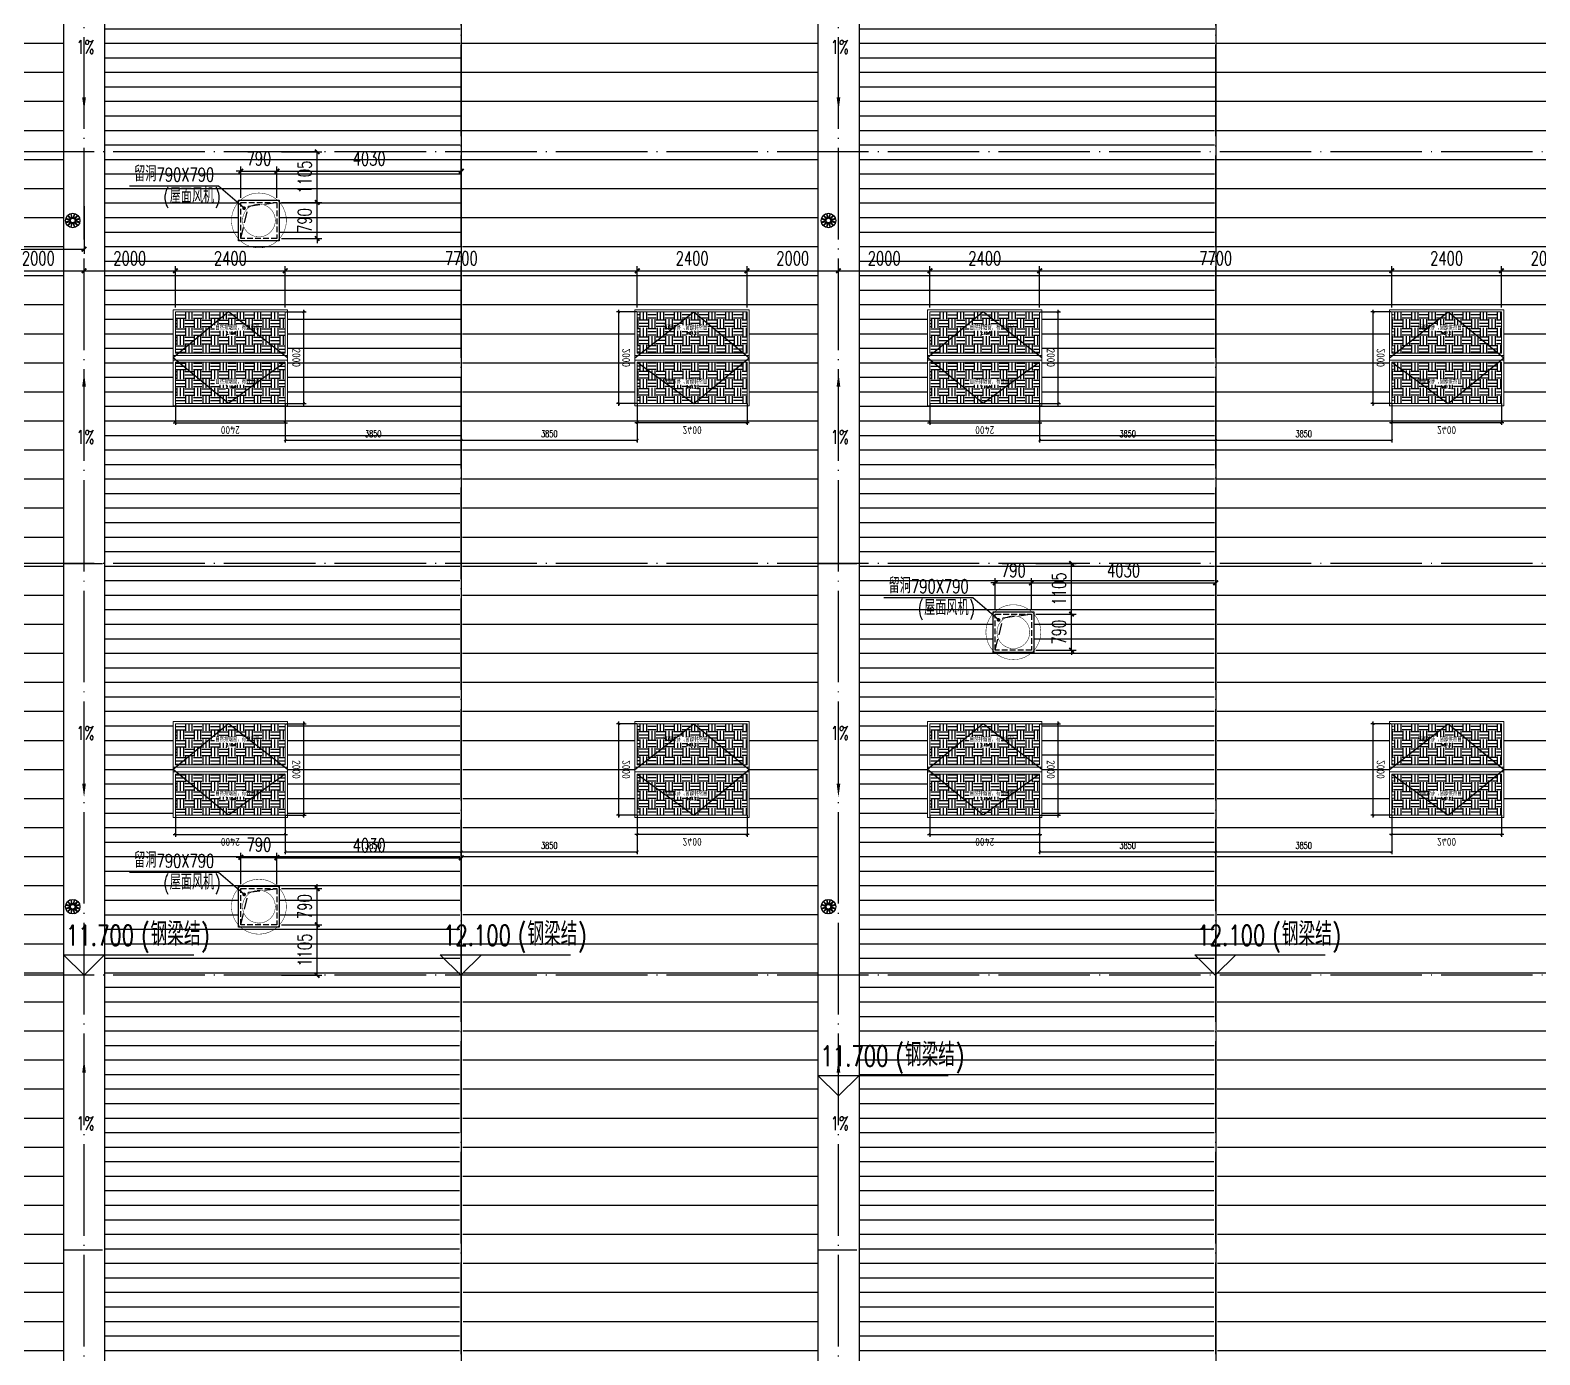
# Model space of a CAD drawing. Extents: x -1313754 to 847533, y 489853 to 941203.
# Drawn here: x 271868 to 304885, y 769525 to 798479 of the extents above; entities that cross this region are included whole.
import ezdxf

# ---------------------------------------------------------------- set-up
doc = ezdxf.new("R2010")
doc.units = 0
doc.header["$LTSCALE"] = 1000
doc.header["$MEASUREMENT"] = 0
for name, pattern in [('DASH', [0.35, 0.25, -0.1]), ('DOTE', [2.42, 2, -0.2, 0.02, -0.2]), ('HIDDEN', [9.525, 6.35, -3.175])]:
    doc.linetypes.add(name, pattern=pattern)
doc.layers.get('Defpoints').update_dxf_attribs({"color": 210})
for name, color, linetype in [('A-AXIS-D', 1, 'Continuous'), ('A-AXIS-DOTE', 14, 'DOTE'), ('A-AXIS-DP', 126, 'Continuous'), ('A-AXIS-SYMB', 3, 'Continuous'), ('A-DRAIN', 142, 'Continuous'), ('A-HATCH-2', 251, 'Continuous'), ('A-LIN-V', 9, 'Continuous'), ('A-SFCE', 30, 'Continuous'), ('A-WINDOW', 140, 'Continuous'), ('AS-COLN', 6, 'Continuous'), ('AS-WALL', 40, 'Continuous'), ('AS-结构边线层', 200, 'Continuous'), ('DIM_SYMB', 3, 'Continuous'), ('PUB_TEXT', 7, 'Continuous'), ('SPACE', 7, 'Continuous'), ('SPACE_HATCH', 8, 'Continuous'), ('参考线', 8, 'Continuous'), ('外框', 1, 'HIDDEN'), ('暖通', 7, 'Continuous'), ('虹吸雨水斗', 6, 'Continuous')]:
    doc.layers.add(name, color=color, linetype=linetype)
doc.layers.add('A-加建区域', color=47, linetype='Continuous', plot=False)
doc.layers.add('成型线', color=3, linetype='Continuous', lineweight=18)
doc.styles.add('_TCH_DIM', font='SIMPLEX', dxfattribs={"bigfont": 'GBCBIG'})
doc.styles.add('_TCH_DIM_T3', font='SIMPLEX', dxfattribs={"width": 0.705882, "bigfont": 'GBCBIG'})
doc.styles.add('_TCH_SPACE', font='SIMPLEX', dxfattribs={"height": 5, "bigfont": 'GBCBIG'})
doc.styles.get("Standard").update_dxf_attribs({"font": 'gbenor.shx', "bigfont": 'gbcbig.shx'})
doc.dimstyles.new('_TCH_ARCH&&100', dxfattribs={"dimtxt": 297.5, "dimasz": 100, "dimexe": 100, "dimexo": 100, "dimgap": 126.25, "dimtad": 1, "dimdec": 0, "dimzin": 0, "dimdsep": 46, "dimtxsty": '_TCH_DIM_T3', "dimblk": 'ARCHTICK', "dimcen": 0.09, "dimclrt": 7, "dimazin": 2, "dimtfac": 1, "dimtdec": 0, "dimtix": 1, "dimtmove": 2, "dimatfit": 3, "dimfxl": 0, "dimtolj": 1, "dimtzin": 0, "dimarcsym": 0})
doc.dimstyles.new('_TCH_ARCH&&50', dxfattribs={"dimtxt": 148.75, "dimasz": 50, "dimexe": 50, "dimexo": 50, "dimgap": 63.125, "dimtad": 1, "dimdec": 0, "dimzin": 0, "dimdsep": 46, "dimtxsty": '_TCH_DIM_T3', "dimblk": 'ARCHTICK', "dimcen": 0.09, "dimclrt": 7, "dimazin": 2, "dimtfac": 1, "dimtdec": 0, "dimtix": 1, "dimtmove": 2, "dimatfit": 3, "dimfxl": 0, "dimtolj": 1, "dimtzin": 0, "dimarcsym": 0})
pattern_1 = [(180, (-500100, 0), (-6e-14, -635), [])]
pattern_2 = [(180, (-500100, 0), (-3e-14, -317.5), [])]
pattern_3 = [(0, (0, 0), (187.5, 187.5), [187.5, -187.5]), (0, (0, 70.31), (187.5, 187.5), [187.5, -187.5]), (0, (0, 140.62), (187.5, 187.5), [187.5, -187.5]), (90, (23.44, 164.06), (-187.5, 187.5), [187.5, -187.5]), (90, (93.75, 164.06), (-187.5, 187.5), [187.5, -187.5]), (90, (164.06, 164.06), (-187.5, 187.5), [187.5, -187.5])]

# ---------------------------------------------------------------- blocks, each defined once
blk = doc.blocks.new('w43243')
at = {"layer": 'A-AXIS-SYMB'}
for p, q in [((289546, 754300), (289096, 754750)), ((289096, 754750), (291946, 754750)), ((289546, 754300), (289996, 754750))]:
    blk.add_line(p, q, dxfattribs=at)
at = {"layer": 'PUB_TEXT', "style": '_TCH_DIM', "width": 0.705882}
for s, height, p in [('(', 446, (290790, 754950)), (')', 446, (292106, 754950)), ('11.700', 446.2, (289155, 754950))]:
    blk.add_text(s, height=height, dxfattribs=at).set_placement(p)
at = {"layer": 'PUB_TEXT', "style": '_TCH_DIM'}
blk.add_text('钢梁结', height=506.4, dxfattribs=at).set_placement((291000, 754950))
blk = doc.blocks.new('w4324333')
at = {"layer": 'A-AXIS-SYMB'}
for p, q in [((297787, 754300), (297337, 754750)), ((297337, 754750), (300187, 754750)), ((297787, 754300), (298237, 754750))]:
    blk.add_line(p, q, dxfattribs=at)
at = {"layer": 'PUB_TEXT', "style": '_TCH_DIM', "width": 0.705882}
for s, height, p in [('(', 446, (299032, 754950)), (')', 446, (300347, 754950)), ('12.100', 446.2, (297397, 754950))]:
    blk.add_text(s, height=height, dxfattribs=at).set_placement(p)
at = {"layer": 'PUB_TEXT', "style": '_TCH_DIM'}
blk.add_text('钢梁结', height=506.4, dxfattribs=at).set_placement((299242, 754950))
blk = doc.blocks.new('rrrrrrrrrrrrrrrrrrrrr')
at = {"layer": 'A-HATCH-2'}
h = blk.add_hatch(dxfattribs=at)
h.set_pattern_fill('ANSI31', color=256, scale=400, angle=135)
h.set_pattern_definition(pattern_1)
h.paths.add_polyline_path([(-230998, 832220), (-235304.2, 818948.4), (-235249.4, 746374.3), (-235304.2, 741420), (-227504.2, 741420), (-227504.2, 832220)])
h = blk.add_hatch(dxfattribs=at)
h.set_pattern_fill('ANSI31', color=256, scale=200, angle=135)
h.set_pattern_definition(pattern_2)
h.paths.add_polyline_path([(-226604.2, 832220), (-218804.2, 832220), (-218804.2, 830430), (-218859, 746374.3), (-218804.2, 741420), (-226604.2, 741420)])
h = blk.add_hatch(dxfattribs=at)
h.set_pattern_fill('ANSI31', color=256, scale=400, angle=135)
h.set_pattern_definition(pattern_1)
h.paths.add_polyline_path([(-211004.2, 832220), (-218804.2, 832220), (-218804.2, 830430), (-218749.4, 746374.3), (-218804.2, 741420), (-211004.2, 741420)])
h = blk.add_hatch(dxfattribs=at)
h.set_pattern_fill('ANSI31', color=256, scale=200, angle=135)
h.set_pattern_definition(pattern_2)
h.paths.add_polyline_path([(-210104.2, 832220), (-202304.2, 832220), (-202304.2, 830430), (-202359, 746374.3), (-202304.2, 741420), (-210104.2, 741420)])
h = blk.add_hatch(dxfattribs=at)
h.set_pattern_fill('ANSI31', color=256, scale=400, angle=135)
h.set_pattern_definition(pattern_1)
h.paths.add_polyline_path([(-194504.2, 832220), (-202304.2, 832220), (-202304.2, 830430), (-202249.4, 746374.3), (-202304.2, 741420), (-194504.2, 741420)])
at = {"layer": 'A-LIN-V'}
for points in [[(-210104.2, 834858.4), (-210104.2, 744058.4)], [(-227504.2, 832220), (-227504.2, 741420)], [(-226604.2, 832220), (-226604.2, 741420)], [(-211004.2, 832220), (-211004.2, 741420)]]:
    blk.add_lwpolyline(points, dxfattribs=at)
at = {"layer": 'A-SFCE'}
for p, q in [((-218804.2, 832220), (-218804.2, 741420)), ((-202304.2, 832220), (-202304.2, 741420))]:
    blk.add_line(p, q, dxfattribs=at)
at = {"layer": 'A-WINDOW'}
for name, p in [('w43243', (-516600, 23520)), ('w4324333', (-516600, 23520)), ('w4324333', (-500100, 23520)), ('w43243', (-500100, 20881.6))]:
    blk.add_blockref(name, p, dxfattribs=at)
blk = doc.blocks.new('_ArchTick')
at = {"color": 0, "linetype": 'ByBlock', "const_width": 0.4}
blk.add_lwpolyline([(-0.5, -0.5), (0.5, 0.5)], dxfattribs=at)
blk = doc.blocks.new('44')
at = {"layer": 'A-AXIS-DP', "color": 1}
for p, q in [((280302, 745270), (280302, 747370)), ((277446, 744900), (279946, 744900))]:
    blk.add_line(p, q, dxfattribs=at)
for p, xscale, yscale, zscale, rotation in [((280302, 747320), -50.00000000000003, 50.00000000000003, 50.00000000000001, 270), ((280302, 745320), -50.00000000000001, 50.00000000000001, 50.00000000000001, 90), ((279896, 744900), -50, 50, 50, 180)]:
    blk.add_blockref('_ArchTick', p, dxfattribs=dict(at, xscale=xscale, yscale=yscale, zscale=zscale, rotation=rotation))
at = {"layer": 'A-AXIS-DP', "color": 1, "xscale": -50, "yscale": 50, "zscale": 50}
blk.add_blockref('_ArchTick', (277496, 744900), dxfattribs=at)
at = {"layer": 'A-AXIS-DP', "color": 1, "insert": (278696, 744737), "char_height": 175, "attachment_point": 5, "rotation": 180}
blk.add_mtext('\\A1;2400', dxfattribs=at)
blk.add_wipeout([(277446, 745270), (279946, 745270), (279946, 747370), (277446, 747370)]).dxf.layer = '参考线'
at = {"layer": 'SPACE_HATCH'}
h = blk.add_hatch(dxfattribs=at)
h.set_pattern_fill('土壤', color=1, scale=50, style=0)
h.set_pattern_definition(pattern_3)
h.paths.add_polyline_path([(277496, 746420), (279896, 746420), (279896, 747320), (277496, 747320)])
h.paths.add_polyline_path([(278352, 746904), (279057, 746904), (279057, 747034), (278352, 747034)])
h.paths.add_polyline_path([(278591, 746811), (278817, 746811), (278817, 746895), (278591, 746895)])
h = blk.add_hatch(dxfattribs=at)
h.set_pattern_fill('土壤', color=1, scale=50, style=0)
h.set_pattern_definition(pattern_3)
h.paths.add_polyline_path([(277496, 746220), (279896, 746220), (279896, 745320), (277496, 745320)])
h.paths.add_polyline_path([(278352, 745724), (279057, 745724), (279057, 745854), (278352, 745854)])
h.paths.add_polyline_path([(278591, 745631), (278817, 745631), (278817, 745715), (278591, 745715)])
at = {"layer": 'A-AXIS-DP', "color": 1}
for p, q in [((279906, 747320), (280352, 747320)), ((277496, 745320), (277496, 744850)), ((279896, 745320), (279896, 744850)), ((279906, 745320), (280352, 745320))]:
    blk.add_line(p, q, dxfattribs=at)
at = {"layer": '外框'}
for points in [[(279946, 746320), (278658, 747320), (277446, 746320)], [(279896, 746220), (278658, 745320), (277446, 746320)]]:
    blk.add_lwpolyline(points, dxfattribs=at)
at = {"layer": '成型线'}
for p, q in [((279946, 745270), (279946, 747370)), ((277446, 746370), (279946, 746370)), ((277446, 746270), (279946, 746270)), ((277496, 746420), (279896, 746420)), ((277496, 746220), (279896, 746220))]:
    blk.add_line(p, q, dxfattribs=at)
for points in [[(279946, 745270), (277446, 745270), (277446, 747370), (279946, 747370)], [(277496, 746420), (277496, 747320), (279896, 747320), (279896, 746420)], [(279896, 746220), (279896, 745320), (277496, 745320), (277496, 746220)]]:
    blk.add_lwpolyline(points, dxfattribs=at)
at = {"layer": 'A-AXIS-DP', "color": 1, "insert": (280139, 746320), "char_height": 175, "attachment_point": 5, "rotation": 270}
blk.add_mtext('\\A1;2000', dxfattribs=at)
at = {"layer": 'SPACE', "color": 1, "style": '_TCH_SPACE'}
for p in [(278365, 746930), (278365, 745750)]:
    blk.add_text('自然排烟窗，有效面积', height=96.5, dxfattribs=at).set_placement(p)
at = {"layer": 'SPACE', "color": 1, "style": '_TCH_SPACE', "width": 0.705882}
for s, height, p in [('2.16m', 59.5, (278600, 746828)), ('2', 29.8, (278792, 746863)), ('2.16m', 59.5, (278600, 745648)), ('2', 29.8, (278792, 745683))]:
    blk.add_text(s, height=height, dxfattribs=at).set_placement(p)
blk = doc.blocks.new('*D2540')
at = {"layer": 'A-WINDOW', "color": 0, "lineweight": -2}
for p, q in [((293946, 817220), (293946, 816470)), ((297796, 817220), (297796, 816470)), ((293946, 816520), (297796, 816520))]:
    blk.add_line(p, q, dxfattribs=at)
at = {"layer": 'Defpoints', "color": 0}
for p in [(293946, 817270), (297796, 817270), (297796, 816520)]:
    blk.add_point(p, dxfattribs=at)
at = {"layer": 'A-WINDOW', "color": 0, "lineweight": -2, "xscale": 50, "yscale": 50, "zscale": 50, "rotation": 180}
blk.add_blockref('_ArchTick', (293946, 816520), dxfattribs=at)
at = {"layer": 'A-WINDOW', "color": 0, "lineweight": -2, "xscale": 50, "yscale": 50, "zscale": 50}
blk.add_blockref('_ArchTick', (297796, 816520), dxfattribs=at)
at = {"layer": 'A-WINDOW', "color": 7, "insert": (295871, 816658), "char_height": 148.8, "attachment_point": 5, "style": '_TCH_DIM_T3'}
blk.add_mtext('\\A1;3850', dxfattribs=at)
blk = doc.blocks.new('*D2541')
at = {"layer": 'A-WINDOW', "color": 0, "lineweight": -2}
for p, q in [((297796, 817220), (297796, 816470)), ((301646, 817220), (301646, 816470)), ((297796, 816520), (301646, 816520))]:
    blk.add_line(p, q, dxfattribs=at)
at = {"layer": 'Defpoints', "color": 0}
for p in [(297796, 817270), (301646, 817270), (301646, 816520)]:
    blk.add_point(p, dxfattribs=at)
at = {"layer": 'A-WINDOW', "color": 0, "lineweight": -2, "xscale": 50, "yscale": 50, "zscale": 50, "rotation": 180}
blk.add_blockref('_ArchTick', (297796, 816520), dxfattribs=at)
at = {"layer": 'A-WINDOW', "color": 0, "lineweight": -2, "xscale": 50, "yscale": 50, "zscale": 50}
blk.add_blockref('_ArchTick', (301646, 816520), dxfattribs=at)
at = {"layer": 'A-WINDOW', "color": 7, "insert": (299721, 816658), "char_height": 148.8, "attachment_point": 5, "style": '_TCH_DIM_T3'}
blk.add_mtext('\\A1;3850', dxfattribs=at)
blk = doc.blocks.new('*D2203')
at = {"layer": 'A-AXIS-DP', "color": 0, "lineweight": -2}
for p, q in [((271046, 792420), (271046, 793320)), ((271046, 793220), (273046, 793220)), ((273046, 792420), (273046, 793320))]:
    blk.add_line(p, q, dxfattribs=at)
at = {"layer": 'Defpoints', "color": 0}
for p in [(273046, 793220), (271046, 792320), (273046, 792320)]:
    blk.add_point(p, dxfattribs=at)
at = {"layer": 'A-AXIS-DP', "color": 0, "lineweight": -2, "xscale": 100, "yscale": 100, "zscale": 100, "rotation": 180}
blk.add_blockref('_ArchTick', (271046, 793220), dxfattribs=at)
at = {"layer": 'A-AXIS-DP', "color": 0, "lineweight": -2, "xscale": 100, "yscale": 100, "zscale": 100}
blk.add_blockref('_ArchTick', (273046, 793220), dxfattribs=at)
at = {"layer": 'A-AXIS-DP', "color": 7, "insert": (272046, 793495), "char_height": 297.5, "attachment_point": 5, "style": '_TCH_DIM_T3'}
blk.add_mtext('\\A1;2000', dxfattribs=at)
blk = doc.blocks.new('*D2204')
at = {"layer": 'A-AXIS-DP', "color": 0, "lineweight": -2}
for p, q in [((273046, 792420), (273046, 793320)), ((273046, 793220), (275046, 793220)), ((275046, 792420), (275046, 793320))]:
    blk.add_line(p, q, dxfattribs=at)
at = {"layer": 'Defpoints', "color": 0}
for p in [(275046, 793220), (273046, 792320), (275046, 792320)]:
    blk.add_point(p, dxfattribs=at)
at = {"layer": 'A-AXIS-DP', "color": 0, "lineweight": -2, "xscale": 100, "yscale": 100, "zscale": 100, "rotation": 180}
blk.add_blockref('_ArchTick', (273046, 793220), dxfattribs=at)
at = {"layer": 'A-AXIS-DP', "color": 0, "lineweight": -2, "xscale": 100, "yscale": 100, "zscale": 100}
blk.add_blockref('_ArchTick', (275046, 793220), dxfattribs=at)
at = {"layer": 'A-AXIS-DP', "color": 7, "insert": (274046, 793495), "char_height": 297.5, "attachment_point": 5, "style": '_TCH_DIM_T3'}
blk.add_mtext('\\A1;2000', dxfattribs=at)
blk = doc.blocks.new('*D2205')
at = {"layer": 'A-AXIS-DP', "color": 0, "lineweight": -2}
for p, q in [((275046, 792420), (275046, 793320)), ((275046, 793220), (277446, 793220)), ((277446, 792420), (277446, 793320))]:
    blk.add_line(p, q, dxfattribs=at)
at = {"layer": 'Defpoints', "color": 0}
for p in [(277446, 793220), (275046, 792320), (277446, 792320)]:
    blk.add_point(p, dxfattribs=at)
at = {"layer": 'A-AXIS-DP', "color": 0, "lineweight": -2, "xscale": 100, "yscale": 100, "zscale": 100, "rotation": 180}
blk.add_blockref('_ArchTick', (275046, 793220), dxfattribs=at)
at = {"layer": 'A-AXIS-DP', "color": 0, "lineweight": -2, "xscale": 100, "yscale": 100, "zscale": 100}
blk.add_blockref('_ArchTick', (277446, 793220), dxfattribs=at)
at = {"layer": 'A-AXIS-DP', "color": 7, "insert": (276246, 793495), "char_height": 297.5, "attachment_point": 5, "style": '_TCH_DIM_T3'}
blk.add_mtext('\\A1;2400', dxfattribs=at)
blk = doc.blocks.new('*D2206')
at = {"layer": 'A-AXIS-DP', "color": 0, "lineweight": -2}
for p, q in [((277446, 792420), (277446, 793320)), ((277446, 793220), (285146, 793220)), ((285146, 792420), (285146, 793320))]:
    blk.add_line(p, q, dxfattribs=at)
at = {"layer": 'Defpoints', "color": 0}
for p in [(285146, 793220), (277446, 792320), (285146, 792320)]:
    blk.add_point(p, dxfattribs=at)
at = {"layer": 'A-AXIS-DP', "color": 0, "lineweight": -2, "xscale": 100, "yscale": 100, "zscale": 100, "rotation": 180}
blk.add_blockref('_ArchTick', (277446, 793220), dxfattribs=at)
at = {"layer": 'A-AXIS-DP', "color": 0, "lineweight": -2, "xscale": 100, "yscale": 100, "zscale": 100}
blk.add_blockref('_ArchTick', (285146, 793220), dxfattribs=at)
at = {"layer": 'A-AXIS-DP', "color": 7, "insert": (281296, 793495), "char_height": 297.5, "attachment_point": 5, "style": '_TCH_DIM_T3'}
blk.add_mtext('\\A1;7700', dxfattribs=at)
blk = doc.blocks.new('*D2207')
at = {"layer": 'A-AXIS-DP', "color": 0, "lineweight": -2}
for p, q in [((285146, 792420), (285146, 793320)), ((285146, 793220), (287546, 793220)), ((287546, 792420), (287546, 793320))]:
    blk.add_line(p, q, dxfattribs=at)
at = {"layer": 'Defpoints', "color": 0}
for p in [(287546, 793220), (285146, 792320), (287546, 792320)]:
    blk.add_point(p, dxfattribs=at)
at = {"layer": 'A-AXIS-DP', "color": 0, "lineweight": -2, "xscale": 100, "yscale": 100, "zscale": 100, "rotation": 180}
blk.add_blockref('_ArchTick', (285146, 793220), dxfattribs=at)
at = {"layer": 'A-AXIS-DP', "color": 0, "lineweight": -2, "xscale": 100, "yscale": 100, "zscale": 100}
blk.add_blockref('_ArchTick', (287546, 793220), dxfattribs=at)
at = {"layer": 'A-AXIS-DP', "color": 7, "insert": (286346, 793495), "char_height": 297.5, "attachment_point": 5, "style": '_TCH_DIM_T3'}
blk.add_mtext('\\A1;2400', dxfattribs=at)
blk = doc.blocks.new('*D2208')
at = {"layer": 'A-AXIS-DP', "color": 0, "lineweight": -2}
for p, q in [((287546, 792420), (287546, 793320)), ((287546, 793220), (289546, 793220)), ((289546, 792420), (289546, 793320))]:
    blk.add_line(p, q, dxfattribs=at)
at = {"layer": 'Defpoints', "color": 0}
for p in [(289546, 793220), (287546, 792320), (289546, 792320)]:
    blk.add_point(p, dxfattribs=at)
at = {"layer": 'A-AXIS-DP', "color": 0, "lineweight": -2, "xscale": 100, "yscale": 100, "zscale": 100, "rotation": 180}
blk.add_blockref('_ArchTick', (287546, 793220), dxfattribs=at)
at = {"layer": 'A-AXIS-DP', "color": 0, "lineweight": -2, "xscale": 100, "yscale": 100, "zscale": 100}
blk.add_blockref('_ArchTick', (289546, 793220), dxfattribs=at)
at = {"layer": 'A-AXIS-DP', "color": 7, "insert": (288546, 793495), "char_height": 297.5, "attachment_point": 5, "style": '_TCH_DIM_T3'}
blk.add_mtext('\\A1;2000', dxfattribs=at)
blk = doc.blocks.new('*D2209')
at = {"layer": 'A-AXIS-DP', "color": 0, "lineweight": -2}
for p, q in [((289546, 792420), (289546, 793320)), ((289546, 793220), (291546, 793220)), ((291546, 792420), (291546, 793320))]:
    blk.add_line(p, q, dxfattribs=at)
at = {"layer": 'Defpoints', "color": 0}
for p in [(291546, 793220), (289546, 792320), (291546, 792320)]:
    blk.add_point(p, dxfattribs=at)
at = {"layer": 'A-AXIS-DP', "color": 0, "lineweight": -2, "xscale": 100, "yscale": 100, "zscale": 100, "rotation": 180}
blk.add_blockref('_ArchTick', (289546, 793220), dxfattribs=at)
at = {"layer": 'A-AXIS-DP', "color": 0, "lineweight": -2, "xscale": 100, "yscale": 100, "zscale": 100}
blk.add_blockref('_ArchTick', (291546, 793220), dxfattribs=at)
at = {"layer": 'A-AXIS-DP', "color": 7, "insert": (290546, 793495), "char_height": 297.5, "attachment_point": 5, "style": '_TCH_DIM_T3'}
blk.add_mtext('\\A1;2000', dxfattribs=at)
blk = doc.blocks.new('*D2210')
at = {"layer": 'A-AXIS-DP', "color": 0, "lineweight": -2}
for p, q in [((291546, 792420), (291546, 793320)), ((291546, 793220), (293946, 793220)), ((293946, 792420), (293946, 793320))]:
    blk.add_line(p, q, dxfattribs=at)
at = {"layer": 'Defpoints', "color": 0}
for p in [(293946, 793220), (291546, 792320), (293946, 792320)]:
    blk.add_point(p, dxfattribs=at)
at = {"layer": 'A-AXIS-DP', "color": 0, "lineweight": -2, "xscale": 100, "yscale": 100, "zscale": 100, "rotation": 180}
blk.add_blockref('_ArchTick', (291546, 793220), dxfattribs=at)
at = {"layer": 'A-AXIS-DP', "color": 0, "lineweight": -2, "xscale": 100, "yscale": 100, "zscale": 100}
blk.add_blockref('_ArchTick', (293946, 793220), dxfattribs=at)
at = {"layer": 'A-AXIS-DP', "color": 7, "insert": (292746, 793495), "char_height": 297.5, "attachment_point": 5, "style": '_TCH_DIM_T3'}
blk.add_mtext('\\A1;2400', dxfattribs=at)
blk = doc.blocks.new('*D2211')
at = {"layer": 'A-AXIS-DP', "color": 0, "lineweight": -2}
for p, q in [((293946, 792420), (293946, 793320)), ((293946, 793220), (301646, 793220)), ((301646, 792420), (301646, 793320))]:
    blk.add_line(p, q, dxfattribs=at)
at = {"layer": 'Defpoints', "color": 0}
for p in [(301646, 793220), (293946, 792320), (301646, 792320)]:
    blk.add_point(p, dxfattribs=at)
at = {"layer": 'A-AXIS-DP', "color": 0, "lineweight": -2, "xscale": 100, "yscale": 100, "zscale": 100, "rotation": 180}
blk.add_blockref('_ArchTick', (293946, 793220), dxfattribs=at)
at = {"layer": 'A-AXIS-DP', "color": 0, "lineweight": -2, "xscale": 100, "yscale": 100, "zscale": 100}
blk.add_blockref('_ArchTick', (301646, 793220), dxfattribs=at)
at = {"layer": 'A-AXIS-DP', "color": 7, "insert": (297796, 793495), "char_height": 297.5, "attachment_point": 5, "style": '_TCH_DIM_T3'}
blk.add_mtext('\\A1;7700', dxfattribs=at)
blk = doc.blocks.new('*D2212')
at = {"layer": 'A-AXIS-DP', "color": 0, "lineweight": -2}
for p, q in [((301646, 792420), (301646, 793320)), ((301646, 793220), (304046, 793220)), ((304046, 792420), (304046, 793320))]:
    blk.add_line(p, q, dxfattribs=at)
at = {"layer": 'Defpoints', "color": 0}
for p in [(304046, 793220), (301646, 792320), (304046, 792320)]:
    blk.add_point(p, dxfattribs=at)
at = {"layer": 'A-AXIS-DP', "color": 0, "lineweight": -2, "xscale": 100, "yscale": 100, "zscale": 100, "rotation": 180}
blk.add_blockref('_ArchTick', (301646, 793220), dxfattribs=at)
at = {"layer": 'A-AXIS-DP', "color": 0, "lineweight": -2, "xscale": 100, "yscale": 100, "zscale": 100}
blk.add_blockref('_ArchTick', (304046, 793220), dxfattribs=at)
at = {"layer": 'A-AXIS-DP', "color": 7, "insert": (302846, 793495), "char_height": 297.5, "attachment_point": 5, "style": '_TCH_DIM_T3'}
blk.add_mtext('\\A1;2400', dxfattribs=at)
blk = doc.blocks.new('*D2213')
at = {"layer": 'A-AXIS-DP', "color": 0, "lineweight": -2}
for p, q in [((304046, 792420), (304046, 793320)), ((304046, 793220), (306046, 793220)), ((306046, 792420), (306046, 793320))]:
    blk.add_line(p, q, dxfattribs=at)
at = {"layer": 'Defpoints', "color": 0}
for p in [(306046, 793220), (304046, 792320), (306046, 792320)]:
    blk.add_point(p, dxfattribs=at)
at = {"layer": 'A-AXIS-DP', "color": 0, "lineweight": -2, "xscale": 100, "yscale": 100, "zscale": 100, "rotation": 180}
blk.add_blockref('_ArchTick', (304046, 793220), dxfattribs=at)
at = {"layer": 'A-AXIS-DP', "color": 0, "lineweight": -2, "xscale": 100, "yscale": 100, "zscale": 100}
blk.add_blockref('_ArchTick', (306046, 793220), dxfattribs=at)
at = {"layer": 'A-AXIS-DP', "color": 7, "insert": (305046, 793495), "char_height": 297.5, "attachment_point": 5, "style": '_TCH_DIM_T3'}
blk.add_mtext('\\A1;2000', dxfattribs=at)
blk = doc.blocks.new('*D1480')
at = {"layer": 'A-AXIS-D', "color": 0, "lineweight": -2}
for p, q in [((-21768, -10190), (-21768, -11227)), ((-6218, -10190), (-6218, -11227)), ((-21768, -11127), (-6218, -11127))]:
    blk.add_line(p, q, dxfattribs=at)
at = {"layer": 'Defpoints', "color": 0}
for p in [(-21768, -10090), (-6218, -10090), (-6218, -11127)]:
    blk.add_point(p, dxfattribs=at)
at = {"layer": 'A-AXIS-D', "color": 0, "lineweight": -2, "xscale": 100, "yscale": 100, "zscale": 100, "rotation": 180}
blk.add_blockref('_ArchTick', (-21768, -11127), dxfattribs=at)
at = {"layer": 'A-AXIS-D', "color": 0, "lineweight": -2, "xscale": 100, "yscale": 100, "zscale": 100}
blk.add_blockref('_ArchTick', (-6218, -11127), dxfattribs=at)
at = {"layer": 'A-AXIS-D', "color": 7, "insert": (-13993, -10852), "char_height": 297.5, "attachment_point": 5, "style": '_TCH_DIM_T3'}
blk.add_mtext('\\A1;15550', dxfattribs=at)
blk = doc.blocks.new('*D138')
at = {"layer": 'A-AXIS-DP', "color": 0, "lineweight": -2}
for p, q in [((-495, 395), (-1374, 395)), ((-1274, 395), (-1274, 495)), ((-1274, 395), (-1274, -395)), ((-495, -395), (-1374, -395)), ((-1274, -395), (-1274, -495))]:
    blk.add_line(p, q, dxfattribs=at)
at = {"layer": 'Defpoints', "color": 0}
for p in [(-395, 395), (-1274, -395), (-395, -395)]:
    blk.add_point(p, dxfattribs=at)
at = {"layer": 'A-AXIS-DP', "color": 0, "lineweight": -2, "xscale": 100, "yscale": 100, "zscale": 100}
for p, rotation in [((-1274, 395), 270), ((-1274, -395), 90)]:
    blk.add_blockref('_ArchTick', p, dxfattribs=dict(at, rotation=rotation))
at = {"layer": 'A-AXIS-DP', "color": 7, "insert": (-999, 0), "char_height": 297.5, "attachment_point": 5, "rotation": 270, "style": '_TCH_DIM_T3'}
blk.add_mtext('\\A1;790', dxfattribs=at)
blk = doc.blocks.new('*D139')
at = {"layer": 'A-AXIS-DP', "color": 0, "lineweight": -2}
for p, q in [((-395, -495), (-395, -1178)), ((395, -495), (395, -1178)), ((-395, -1078), (-495, -1078)), ((395, -1078), (-395, -1078)), ((395, -1078), (495, -1078))]:
    blk.add_line(p, q, dxfattribs=at)
at = {"layer": 'Defpoints', "color": 0}
for p in [(-395, -395), (395, -395), (-395, -1078)]:
    blk.add_point(p, dxfattribs=at)
at = {"layer": 'A-AXIS-DP', "color": 0, "lineweight": -2, "xscale": 100, "yscale": 100, "zscale": 100}
blk.add_blockref('_ArchTick', (-395, -1078), dxfattribs=at)
at = {"layer": 'A-AXIS-DP', "color": 0, "lineweight": -2, "xscale": 100, "yscale": 100, "zscale": 100, "rotation": 180}
blk.add_blockref('_ArchTick', (395, -1078), dxfattribs=at)
at = {"layer": 'A-AXIS-DP', "color": 7, "insert": (0, -1353), "char_height": 297.5, "attachment_point": 5, "rotation": 180, "style": '_TCH_DIM_T3'}
blk.add_mtext('\\A1;790', dxfattribs=at)
blk = doc.blocks.new('*D2344')
at = {"layer": 'A-AXIS-DP', "color": 0, "lineweight": -2}
for p, q in [((277266, 794815), (277266, 795498)), ((277266, 795398), (281296, 795398)), ((281296, 794815), (281296, 795498))]:
    blk.add_line(p, q, dxfattribs=at)
at = {"layer": 'Defpoints', "color": 0}
for p in [(281296, 795398), (277266, 794715), (281296, 794715)]:
    blk.add_point(p, dxfattribs=at)
at = {"layer": 'A-AXIS-DP', "color": 0, "lineweight": -2, "xscale": 100, "yscale": 100, "zscale": 100, "rotation": 180}
blk.add_blockref('_ArchTick', (277266, 795398), dxfattribs=at)
at = {"layer": 'A-AXIS-DP', "color": 0, "lineweight": -2, "xscale": 100, "yscale": 100, "zscale": 100}
blk.add_blockref('_ArchTick', (281296, 795398), dxfattribs=at)
at = {"layer": 'A-AXIS-DP', "color": 7, "insert": (279281, 795673), "char_height": 297.5, "attachment_point": 5, "style": '_TCH_DIM_T3'}
blk.add_mtext('\\A1;4030', dxfattribs=at)
blk = doc.blocks.new('*D2345')
at = {"layer": 'A-AXIS-DP', "color": 0, "lineweight": -2}
for p, q in [((277366, 795820), (278245, 795820)), ((278145, 794715), (278145, 795820)), ((277366, 794715), (278245, 794715))]:
    blk.add_line(p, q, dxfattribs=at)
at = {"layer": 'Defpoints', "color": 0}
for p in [(277266, 795820), (278145, 795820), (277266, 794715)]:
    blk.add_point(p, dxfattribs=at)
at = {"layer": 'A-AXIS-DP', "color": 0, "lineweight": -2, "xscale": 100, "yscale": 100, "zscale": 100}
for p, rotation in [((278145, 795820), 90), ((278145, 794715), 270)]:
    blk.add_blockref('_ArchTick', p, dxfattribs=dict(at, rotation=rotation))
at = {"layer": 'A-AXIS-DP', "color": 7, "insert": (277870, 795267), "char_height": 297.5, "attachment_point": 5, "rotation": 90, "style": '_TCH_DIM_T3'}
blk.add_mtext('\\A1;1105', dxfattribs=at)
blk = doc.blocks.new('*D2352')
at = {"layer": 'A-AXIS-DP', "color": 0, "lineweight": -2}
for p, q in [((293766, 785815), (293766, 786498)), ((297796, 785815), (297796, 786498)), ((293766, 786398), (297796, 786398))]:
    blk.add_line(p, q, dxfattribs=at)
at = {"layer": 'Defpoints', "color": 0}
for p in [(297796, 786398), (293766, 785715), (297796, 785715)]:
    blk.add_point(p, dxfattribs=at)
at = {"layer": 'A-AXIS-DP', "color": 0, "lineweight": -2, "xscale": 100, "yscale": 100, "zscale": 100, "rotation": 180}
blk.add_blockref('_ArchTick', (293766, 786398), dxfattribs=at)
at = {"layer": 'A-AXIS-DP', "color": 0, "lineweight": -2, "xscale": 100, "yscale": 100, "zscale": 100}
blk.add_blockref('_ArchTick', (297796, 786398), dxfattribs=at)
at = {"layer": 'A-AXIS-DP', "color": 7, "insert": (295781, 786673), "char_height": 297.5, "attachment_point": 5, "style": '_TCH_DIM_T3'}
blk.add_mtext('\\A1;4030', dxfattribs=at)
blk = doc.blocks.new('*D2353')
at = {"layer": 'A-AXIS-DP', "color": 0, "lineweight": -2}
for p, q in [((293866, 786820), (294745, 786820)), ((294645, 785715), (294645, 786820)), ((293866, 785715), (294745, 785715))]:
    blk.add_line(p, q, dxfattribs=at)
at = {"layer": 'Defpoints', "color": 0}
for p in [(293766, 786820), (294645, 786820), (293766, 785715)]:
    blk.add_point(p, dxfattribs=at)
at = {"layer": 'A-AXIS-DP', "color": 0, "lineweight": -2, "xscale": 100, "yscale": 100, "zscale": 100}
for p, rotation in [((294645, 786820), 90), ((294645, 785715), 270)]:
    blk.add_blockref('_ArchTick', p, dxfattribs=dict(at, rotation=rotation))
at = {"layer": 'A-AXIS-DP', "color": 7, "insert": (294370, 786267), "char_height": 297.5, "attachment_point": 5, "rotation": 90, "style": '_TCH_DIM_T3'}
blk.add_mtext('\\A1;1105', dxfattribs=at)
blk = doc.blocks.new('*D2360')
at = {"layer": 'A-AXIS-DP', "color": 0, "lineweight": -2}
for p, q in [((277266, 779805), (277266, 780488)), ((277266, 780388), (281296, 780388)), ((281296, 779805), (281296, 780488))]:
    blk.add_line(p, q, dxfattribs=at)
at = {"layer": 'Defpoints', "color": 0}
for p in [(281296, 780388), (277266, 779705), (281296, 779705)]:
    blk.add_point(p, dxfattribs=at)
at = {"layer": 'A-AXIS-DP', "color": 0, "lineweight": -2, "xscale": 100, "yscale": 100, "zscale": 100, "rotation": 180}
blk.add_blockref('_ArchTick', (277266, 780388), dxfattribs=at)
at = {"layer": 'A-AXIS-DP', "color": 0, "lineweight": -2, "xscale": 100, "yscale": 100, "zscale": 100}
blk.add_blockref('_ArchTick', (281296, 780388), dxfattribs=at)
at = {"layer": 'A-AXIS-DP', "color": 7, "insert": (279281, 780663), "char_height": 297.5, "attachment_point": 5, "style": '_TCH_DIM_T3'}
blk.add_mtext('\\A1;4030', dxfattribs=at)
blk = doc.blocks.new('*D2361')
at = {"layer": 'A-AXIS-DP', "color": 0, "lineweight": -2}
for p, q in [((277366, 778925), (278245, 778925)), ((278145, 777820), (278145, 778925)), ((277366, 777820), (278245, 777820))]:
    blk.add_line(p, q, dxfattribs=at)
at = {"layer": 'Defpoints', "color": 0}
for p in [(277266, 778925), (278145, 778925), (277266, 777820)]:
    blk.add_point(p, dxfattribs=at)
at = {"layer": 'A-AXIS-DP', "color": 0, "lineweight": -2, "xscale": 100, "yscale": 100, "zscale": 100}
for p, rotation in [((278145, 778925), 90), ((278145, 777820), 270)]:
    blk.add_blockref('_ArchTick', p, dxfattribs=dict(at, rotation=rotation))
at = {"layer": 'A-AXIS-DP', "color": 7, "insert": (277870, 778372), "char_height": 297.5, "attachment_point": 5, "rotation": 90, "style": '_TCH_DIM_T3'}
blk.add_mtext('\\A1;1105', dxfattribs=at)
blk = doc.blocks.new('“奔腾”虹吸雨水斗')
at = {"layer": '虹吸雨水斗', "lineweight": 25}
for p, q in [((947082, 86711), (947055, 86795)), ((947125, 86795), (947098, 86711)), ((946944, 86685), (947028, 86658)), ((947028, 86641), (946944, 86614)), ((947032, 86673), (946946, 86692)), ((946946, 86607), (947032, 86625)), ((946982, 86753), (947040, 86688)), ((947040, 86611), (946982, 86546)), ((947052, 86699), (946987, 86758)), ((946987, 86541), (947052, 86600)), ((947048, 86793), (947066, 86707)), ((947066, 86592), (947048, 86506)), ((947055, 86504), (947082, 86587)), ((947098, 86587), (947125, 86504)), ((947114, 86707), (947132, 86793)), ((947132, 86506), (947114, 86592)), ((947194, 86758), (947128, 86699)), ((947128, 86600), (947194, 86541)), ((947140, 86688), (947199, 86753)), ((947199, 86546), (947140, 86611)), ((947234, 86692), (947148, 86673)), ((947148, 86625), (947234, 86607)), ((947152, 86658), (947236, 86685)), ((947236, 86614), (947152, 86641))]:
    blk.add_line(p, q, dxfattribs=at)
for radius in [150, 47.6]:
    blk.add_circle((947090, 86649), radius, dxfattribs=at)
for centre, start, end in [((947025, 86649), 291.6382, 68.3675), ((947034, 86682), 261.6382, 38.3675), ((947034, 86617), 321.6382, 98.3675), ((947057, 86706), 231.6382, 8.3675), ((947057, 86593), 351.6382, 128.3675), ((947090, 86715), 201.6382, 338.3675), ((947090, 86584), 21.6382, 158.3675), ((947123, 86706), 171.6382, 308.3675), ((947123, 86593), 51.6382, 188.3675), ((947147, 86682), 141.6382, 278.3675), ((947147, 86617), 81.6382, 218.3675), ((947155, 86649), 111.6382, 248.3675)]:
    blk.add_arc(centre, 8.82, start, end, dxfattribs=at)
blk = doc.blocks.new('w4234233')
at = {"layer": 'A-AXIS-SYMB'}
for points in [[(355546, 826830, 0, 0, 0), (355546, 825680, 0, 80, 0), (355546, 825980, 0, 0, 0)], [(355546, 818810, 0, 0, 0), (355546, 819960, 0, 80, 0), (355546, 819660, 0, 0, 0)]]:
    blk.add_lwpolyline(points, format="xyseb", dxfattribs=at)
at = {"layer": 'PUB_TEXT', "style": '_TCH_DIM', "width": 0.705882}
for p in [(355376, 826935), (355376, 818407)]:
    blk.add_text('1%%%', height=297.5, dxfattribs=at).set_placement(p)
blk = doc.blocks.new('21321423')
at = {"layer": 'A-DRAIN'}
for p, q in [((272596, 786820), (273446, 786820)), ((289096, 786820), (289946, 786820)), ((272596, 771820), (273446, 771820)), ((289096, 771820), (289946, 771820))]:
    blk.add_line(p, q, dxfattribs=at)
at = {"layer": 'A-加建区域'}
for p in [(-82500, -28970), (-66000, -28970), (-82500, -43970), (-66000, -43970)]:
    blk.add_blockref('w4234233', p, dxfattribs=at)
at = {"layer": '虹吸雨水斗', "xscale": 1.061320754715, "yscale": 1.061320754715, "zscale": 1.061320754715}
for p in [(-732368, 702357), (-715840, 702357), (-732368, 687357), (-715840, 687357)]:
    blk.add_blockref('“奔腾”虹吸雨水斗', p, dxfattribs=at)
blk = doc.blocks.new('nr3453464')
at = {"layer": 'A-LIN-V'}
blk.add_blockref('44', (14050, 72000), dxfattribs=at)
at = {"layer": 'A-LIN-V', "xscale": -0.9999999999999998}
blk.add_blockref('44', (581541.6, 72000), dxfattribs=at)
at = {"layer": 'A-WINDOW', "color": 1}
for p1, p2, picture, middle in [((293945.8, 817270), (297795.8, 817270), '*D2540', (295870.8, 816657.5)), ((297795.8, 817270), (301645.8, 817270), '*D2541', (299720.8, 816657.5))]:
    dim = blk.add_aligned_dim(p1=p1, p2=p2, distance=-750, dimstyle='_TCH_ARCH&&50', dxfattribs=at)
    dim.commit()
    dim.dimension.update_dxf_attribs({"geometry": picture, "text_midpoint": middle})
blk = doc.blocks.new('242343243')
at = {"layer": 'A-WINDOW'}
for p in [(-16500, -27000), (0, -27000), (-16500, -36000), (0, -36000)]:
    blk.add_blockref('nr3453464', p, dxfattribs=at)
at = {"layer": 'A-AXIS-DP'}
dim = blk.add_aligned_dim(p1=(271045.8, 792320), p2=(273045.8, 792320), distance=900.1, dimstyle='_TCH_ARCH&&100', dxfattribs=at)
dim.commit()
dim.dimension.update_dxf_attribs({"geometry": '*D2203', "text_midpoint": (272045.8, 793495.1)})
for p1, p2, picture, middle in [((273045.8, 792320), (275045.8, 792320), '*D2204', (274045.8, 793495.1)), ((275045.8, 792320), (277445.8, 792320), '*D2205', (276245.8, 793495.1)), ((277445.8, 792320), (285145.8, 792320), '*D2206', (281295.8, 793495.1)), ((285145.8, 792320), (287545.8, 792320), '*D2207', (286345.8, 793495.1)), ((287545.8, 792320), (289545.8, 792320), '*D2208', (288545.8, 793495.1)), ((289545.8, 792320), (291545.8, 792320), '*D2209', (290545.8, 793495.1)), ((291545.8, 792320), (293945.8, 792320), '*D2210', (292745.8, 793495.1)), ((293945.8, 792320), (301645.8, 792320), '*D2211', (297795.8, 793495.1)), ((301645.8, 792320), (304045.8, 792320), '*D2212', (302845.8, 793495.1)), ((304045.8, 792320), (306045.8, 792320), '*D2213', (305045.8, 793495.1))]:
    dim = blk.add_aligned_dim(p1=p1, p2=p2, distance=900.1, dimstyle='_TCH_ARCH&&100', dxfattribs=at)
    dim.commit()
    dim.dimension.update_dxf_attribs({"geometry": picture, "text_midpoint": middle})
blk = doc.blocks.new('dote')
at = {"layer": 'A-AXIS-DOTE'}
for p, q in [((-6217.8, -68993.9), (-6217.8, 36662.3)), ((2032.2, -69160), (2032.2, 36662.3)), ((10282.2, -68993.9), (10282.2, 36662.3)), ((18532.2, -69160), (18532.2, 36662.3)), ((76282.2, -9000), (-41310, -9000)), ((76282.2, -18000), (-41310, -18000)), ((76282.2, -27000), (-41310, -27000))]:
    blk.add_line(p, q, dxfattribs=at)
at = {"layer": 'A-AXIS-D'}
dim = blk.add_linear_dim(base=(-6217.8, -11127.5), p1=(-21767.8, -10090), p2=(-6217.8, -10090), angle=0, dimstyle='_TCH_ARCH&&100', override={"dimgap": 0}, dxfattribs=at)
dim.commit()
dim.dimension.update_dxf_attribs({"geometry": '*D1480', "text_midpoint": (-13992.8, -10852.5), "dimtype": 161})
blk = doc.blocks.new('fengji')
at = {"layer": 'DIM_SYMB'}
blk.add_line((884.2, -747.9), (2834.2, -747.9), dxfattribs=at)
at = {"layer": 'DIM_SYMB', "color": 7, "style": '_TCH_DIM', "width": 0.705882}
for s, p in [(')', (967.7, -372.9)), ('(', (2090.7, -372.9)), ('790X790', (2237.7, -852.9))]:
    blk.add_text(s, height=297.5, rotation=180, dxfattribs=at).set_placement(p)
at = {"layer": 'DIM_SYMB', "color": 7, "style": '_TCH_DIM'}
for s, p in [('屋面风机', (1950.7, -372.9)), ('留洞', (2729.2, -852.9))]:
    blk.add_text(s, height=337.59, rotation=180, dxfattribs=at).set_placement(p)
blk.add_wipeout([(-445, 445), (445, 445), (445, -445), (-445, -445)]).dxf.layer = '参考线'
at = {"layer": 'A-HATCH-2', "const_width": 10}
for points in [[(0, -600.2, -1), (0, 600.2, -1)], [(0, -600.2, 1), (0, 600.2, 1)]]:
    blk.add_lwpolyline(points, format="xyb", dxfattribs=at)
at = {"layer": 'A-HATCH-2', "linetype": 'DASH', "const_width": 10}
for points in [[(0, -358.3, -1), (0, 358.3, -1)], [(0, -358.3, 1), (0, 358.3, 1)]]:
    blk.add_lwpolyline(points, format="xyb", dxfattribs=at)
at = {"layer": 'AS-COLN', "ltscale": 0.5}
blk.add_lwpolyline([(-445, 445), (445, 445), (445, -445), (-445, -445)], close=True, dxfattribs=at)
at = {"layer": 'AS-COLN', "linetype": 'DASH', "ltscale": 0.5}
blk.add_lwpolyline([(-395, 395), (395, 395), (395, -395), (-395, -395)], close=True, dxfattribs=at)
at = {"layer": 'AS-结构边线层', "linetype": 'DASH'}
blk.add_lwpolyline([(395, 395), (225.4, -315), (-395, -395)], dxfattribs=at)
at = {"layer": 'DIM_SYMB'}
blk.add_line((324.2, -267.9), (884.2, -747.9), dxfattribs=at)
at = {"layer": 'DIM_SYMB', "const_width": 40}
blk.add_lwpolyline([(310.3, -253.5, -1), (338.1, -282.3, -1)], format="xyb", close=True, dxfattribs=at)
at = {"layer": 'A-AXIS-DP'}
for p1, distance, picture, middle in [((-395, 395), -879.2, '*D138', (-999.2, 0)), ((395, -395), 682.9, '*D139', (0, -1352.9))]:
    dim = blk.add_aligned_dim(p1=p1, p2=(-395, -395), distance=distance, dimstyle='_TCH_ARCH&&100', dxfattribs=at)
    dim.commit()
    dim.dimension.update_dxf_attribs({"geometry": picture, "text_midpoint": middle})
blk = doc.blocks.new('2312321321')
at = {"layer": '暖通', "rotation": 180}
for p in [(276870.8, 794320), (293370.8, 785320), (276870.8, 779320)]:
    blk.add_blockref('fengji', p, dxfattribs=at)
at = {"layer": 'A-AXIS-DP'}
for p1, p2, distance, picture, middle in [((277265.8, 794715), (281295.8, 794715), 682.9, '*D2344', (279280.8, 795672.9)), ((277265.8, 794715), (277265.8, 795820), -879.2, '*D2345', (277870, 795267.5)), ((293765.8, 785715), (297795.8, 785715), 682.9, '*D2352', (295780.8, 786672.9)), ((293765.8, 785715), (293765.8, 786820), -879.2, '*D2353', (294370, 786267.5)), ((277265.8, 779705), (281295.8, 779705), 682.9, '*D2360', (279280.8, 780662.9)), ((277265.8, 777820), (277265.8, 778925), -879.2, '*D2361', (277870, 778372.5))]:
    dim = blk.add_aligned_dim(p1=p1, p2=p2, distance=distance, dimstyle='_TCH_ARCH&&100', dxfattribs=at)
    dim.commit()
    dim.dimension.update_dxf_attribs({"geometry": picture, "text_midpoint": middle})

msp = doc.modelspace()

# ---------------------------------------------------------------- block references
msp.add_blockref('rrrrrrrrrrrrrrrrrrrrr', (500100, 0))

# ---------------------------------------------------------------- next in the draw order: block references
at = {"layer": 'A-WINDOW'}
msp.add_blockref('242343243', (0, 0), dxfattribs=at)

# ---------------------------------------------------------------- next in the draw order: block references
at = {"layer": 'AS-WALL'}
msp.add_blockref('dote', (279263.6, 804820), dxfattribs=at)

# ---------------------------------------------------------------- next in the draw order: block references
at = {"layer": '暖通', "color": 7}
msp.add_blockref('2312321321', (0, 0), dxfattribs=at)

# ---------------------------------------------------------------- next in the draw order: block references
at = {"layer": '虹吸雨水斗', "linetype": 'Continuous'}
msp.add_blockref('21321423', (0, 0), dxfattribs=at)

doc.saveas('drawing.dxf')
